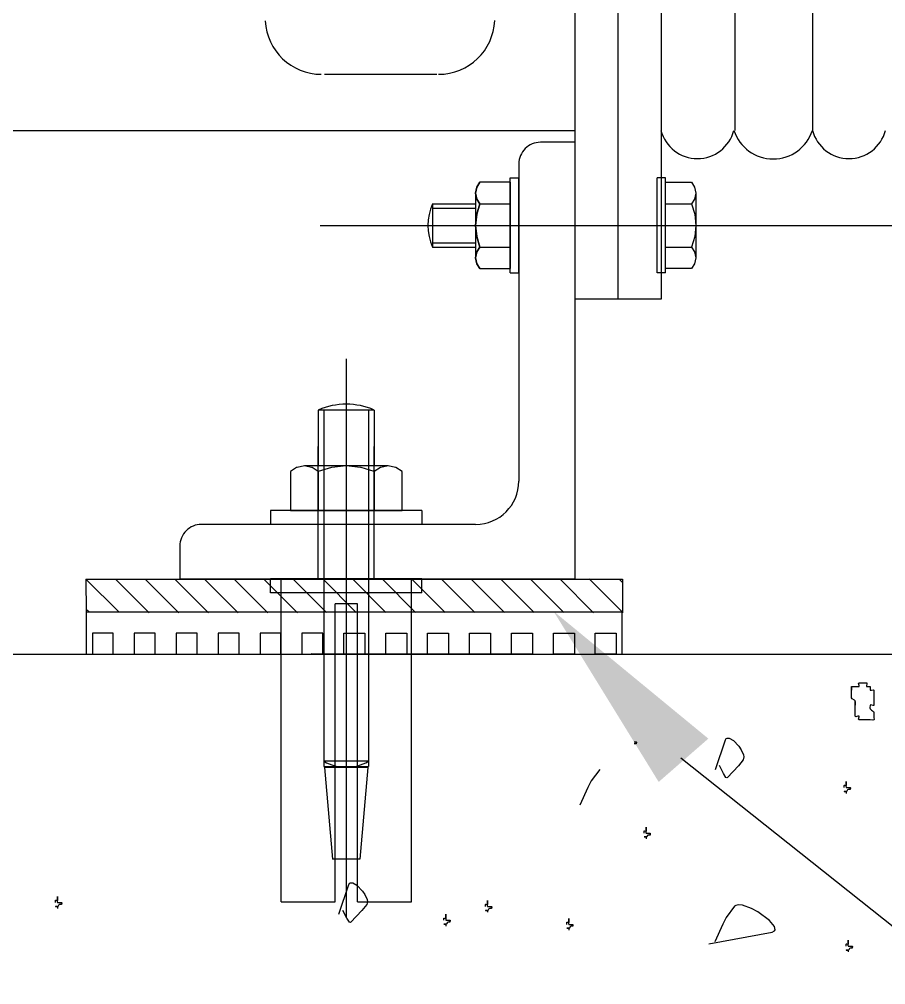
# Model space of a CAD drawing. Extents: x 2246048 to 2442613, y -66234 to 220766.
# Drawn here: x 2373277 to 2374373, y 128623 to 129843 of the extents above; entities that cross this region are included whole.
import ezdxf
from ezdxf.lldxf.tags import DXFTag

# ---------------------------------------------------------------- set-up
doc = ezdxf.new("R2010")
doc.units = 0
doc.header["$LTSCALE"] = 1000
doc.header["$MEASUREMENT"] = 0
doc.linetypes.add('$RECOVER_980714094048-68', pattern=[0])
doc.linetypes.add('$RECOVER_980714094048-71', pattern=[0])
for name, color, linetype in [('$RECOVER_980714094048-101', 7, 'Continuous'), ('$RECOVER_980714094048-89', 7, 'Continuous'), ('$RECOVER_980714094048-99', 7, 'Continuous'), ('AC-TEXT', 2, 'Continuous'), ('BASE', 7, 'Continuous'), ('PUMP', 3, 'Continuous')]:
    doc.layers.add(name, color=color, linetype=linetype)
tags = doc.linetypes.add('USTATION2', pattern=[1, 0.75, -0.25]).pattern_tags.tags
tags[6:7] = [DXFTag(74, 4), DXFTag(75, 0), DXFTag(340, '0'), DXFTag(46, 1.0), DXFTag(50, 0.0), DXFTag(44, 0.0), DXFTag(45, 0.0)]
tags[4:5] = [DXFTag(74, 4), DXFTag(75, 0), DXFTag(340, '0'), DXFTag(46, 1.0), DXFTag(50, 0.0), DXFTag(44, 0.0), DXFTag(45, 0.0)]

msp = doc.modelspace()

# ---------------------------------------------------------------- linework, layer by layer
at = {"layer": '$RECOVER_980714094048-101', "linetype": 'Continuous'}
for p, q in [((2374181.996099292, 132825.7077054747), (2374181.996099292, 129702.5877054718)), ((2374280.276099293, 132825.7077054747), (2374280.276099293, 129702.5877054718)), ((2370992.843291486, 129702.5877054718), (2373979.976099286, 129702.5877054718)), ((2373979.976099286, 129687.627305474), (2373936.296099281, 129687.627305474)), ((2373979.976099286, 129687.627305474), (2373979.976099286, 129135.5121054741)), ((2373908.996099292, 129660.3273054713), (2373908.996099292, 129259.126505475)), ((2373854.396099278, 129204.5265054741), (2373507.740699289, 129204.5265054741)), ((2373480.440699282, 129177.2265054714), (2373480.440699282, 129135.5121054741)), ((2373480.440699282, 129135.5121054741), (2373979.976099286, 129135.5121054741))]:
    msp.add_line(p, q, dxfattribs=at)
for centre, radius, start, end in [((2374134.767099288, 129714.6543054739), 47.68884148333379, 194.6567500027574, 345.3432472275915), ((2374230.590099286, 129718.9131054693), 52.29930474926882, 198.1890443977078, 341.8109527364911), ((2374326.413099283, 129714.6543054739), 47.68884148333379, 194.6567500027574, 345.3432472275915), ((2373936.296099288, 129660.327305478), 27.29999999585561, 90, 180.0000000133402), ((2373854.396099278, 129259.126505475), 54.59999996004626, 270, 0), ((2373507.740699284, 129177.2265054669), 27.29999998456333, 89.99999997331958, 179.9999999866598)]:
    msp.add_arc(centre, radius, start, end, dxfattribs=at)
msp.add_3dface([(2373979.976099286, 129489.6477054732), (2374089.176099278, 129489.6477054732), (2374089.176099278, 133038.6477054732), (2373979.976099286, 133038.6477054732)], dxfattribs=at)
at = {"layer": '$RECOVER_980714094048-89', "color": 3, "linetype": 'Continuous'}
for p, q in [((2373898.076099282, 129522.407705472), (2373898.076099282, 129642.5277054749)), ((2373898.076099282, 129642.5277054749), (2373908.996099292, 129642.5277054749)), ((2373908.996099292, 129522.407705472), (2373908.996099292, 129642.5277054749)), ((2374094.636099284, 129642.5277054749), (2374083.716099292, 129642.5277054749)), ((2374083.716099292, 129522.407705472), (2374083.716099292, 129642.5277054749)), ((2374094.636099284, 129522.407705472), (2374094.636099284, 129642.5277054749)), ((2373854.34149928, 129623.4177054752), (2373854.34149928, 129541.5177054716)), ((2374132.856099283, 129623.4177054752), (2374132.856099283, 129541.5177054716)), ((2373799.741499283, 129609.7677054716), (2373854.34149928, 129609.7677054716)), ((2373799.741499283, 129609.7677054716), (2373799.741499283, 129555.1677054752)), ((2373859.856099283, 129609.7677054716), (2373898.076099282, 129609.7677054716)), ((2374094.636099284, 129609.7677054716), (2374127.34149928, 129609.7677054716)), ((2373799.741499283, 129555.1677054752), (2373854.34149928, 129555.1677054752)), ((2373859.856099283, 129555.1677054752), (2373898.076099282, 129555.1677054752)), ((2374094.636099284, 129555.1677054752), (2374127.34149928, 129555.1677054752)), ((2373898.076099282, 129522.407705472), (2373908.996099292, 129522.407705472)), ((2374094.636099284, 129522.407705472), (2374083.716099292, 129522.407705472)), ((2373786.473699284, 129221.9439054751), (2373595.155299278, 129221.9439054751)), ((2373595.155299278, 129221.9439054751), (2373595.155299278, 129204.5265054741)), ((2373786.473699284, 129221.9439054751), (2373786.473699284, 129204.5265054741)), ((2373786.473699284, 129204.5265054741), (2373595.155299278, 129204.5265054741)), ((2373595.155299278, 129118.1493054712), (2373595.155299278, 129135.5121054741)), ((2373786.473699284, 129135.5121054741), (2373595.155299278, 129135.5121054741)), ((2373786.473699284, 129118.1493054712), (2373786.473699284, 129135.5121054741)), ((2373786.473699284, 129118.1493054712), (2373595.155299278, 129118.1493054712))]:
    msp.add_line(p, q, dxfattribs=at)
at = {"layer": '$RECOVER_980714094048-89', "color": 11, "linetype": 'Continuous'}
for p, q in [((2373799.741499283, 129604.3077054711), (2373854.34149928, 129604.3077054711)), ((2373799.741499283, 129560.6277054712), (2373854.34149928, 129560.6277054712))]:
    msp.add_line(p, q, dxfattribs=at)
at = {"layer": '$RECOVER_980714094048-89', "color": 3, "linetype": 'Continuous'}
msp.add_arc((2373862.333272891, 129582.4719424343), 68.25545995044847, 156.4278277747586, 203.5716527844534, dxfattribs=at)
for points, invisible_edges in [([(2373855.901955553, 129631.0535370014), (2373898.076099282, 129631.0535370014), (2373898.076099282, 129623.4252189891), (2373854.361035405, 129623.4252189891)], 5), ([(2373898.076099282, 129631.0535370195), (2373855.901955571, 129631.0535370059), (2373854.361035405, 129623.4252189937), (2373898.076099282, 129623.4252190073)], 5), ([(2373859.870398381, 129637.0677054743), (2373898.076099282, 129637.0677054743), (2373898.076099282, 129631.0535370014), (2373855.901955553, 129631.0535370014)], 5), ([(2373898.076099282, 129637.0677054743), (2373859.870398381, 129637.0677054607), (2373855.901955571, 129631.0535370059), (2373898.076099282, 129631.0535370195)], 4), ([(2373859.876076388, 129637.0763104653), (2373859.876076388, 129637.0763104653), (2373859.870398381, 129637.0677054743), (2373859.856099283, 129637.0677054743)], 1), ([(2373859.876076388, 129637.0763104653), (2373859.876076388, 129637.0763104653), (2373859.859388384, 129637.0677054607), (2373859.870398381, 129637.0677054607)], 5), ([(2374094.636099284, 129637.0677054743), (2374127.330489282, 129637.0677054743), (2374131.298932092, 129631.0535370195), (2374094.636099284, 129631.0535370195)], 4), ([(2374094.636099284, 129631.0535370195), (2374131.298932092, 129631.0535370195), (2374132.839852259, 129623.4252190073), (2374094.636099284, 129623.4252190073)], 5), ([(2374127.324811275, 129637.076310479), (2374127.324811275, 129637.076310479), (2374127.34149928, 129637.0677054743), (2374127.330489282, 129637.0677054743)], 5), ([(2373854.361035405, 129623.4252189891), (2373898.076099282, 129623.4252189891), (2373898.076099282, 129615.7969012175), (2373855.901956007, 129615.7969012175)], 5), ([(2373898.076099282, 129623.4252190073), (2373854.361035405, 129623.4252189937), (2373855.901955989, 129615.796901213), (2373898.076099282, 129615.7969012266)], 5), ([(2374094.636099284, 129623.4252190073), (2374132.839852259, 129623.4252190073), (2374131.298931675, 129615.7969012266), (2374094.636099284, 129615.7969012266)], 5), ([(2373859.876077169, 129609.7741283574), (2373898.076099282, 129609.7741283574), (2373898.076099282, 129596.5365820328), (2373855.781564042, 129596.5365820328)], 5), ([(2373898.076099282, 129609.7741283574), (2373859.876077169, 129609.7741283438), (2373855.781564024, 129596.5365820192), (2373898.076099282, 129596.5365820328)], 5), ([(2373855.901956007, 129615.7969012175), (2373898.076099282, 129615.7969012175), (2373898.076099282, 129609.7741283574), (2373859.876077169, 129609.7741283574)], 5), ([(2373898.076099282, 129615.7969012266), (2373855.901955989, 129615.796901213), (2373859.876077169, 129609.7741283438), (2373898.076099282, 129609.7741283574)], 5), ([(2374094.636099284, 129615.7969012266), (2374131.298931675, 129615.7969012266), (2374127.324810494, 129609.7741283574), (2374094.636099284, 129609.7741283574)], 5), ([(2374094.636099284, 129609.7741283574), (2374127.324810494, 129609.7741283574), (2374131.419323639, 129596.5365820328), (2374094.636099284, 129596.5365820328)], 5), ([(2373855.781564042, 129596.5365820328), (2373898.076099282, 129596.5365820328), (2373898.076099282, 129582.4719438659), (2373854.36103535, 129582.4719438659)], 5), ([(2373898.076099282, 129596.5365820328), (2373855.781564024, 129596.5365820192), (2373854.361035332, 129582.4719438523), (2373898.076099282, 129582.4719438659)], 5), ([(2374094.636099284, 129596.5365820328), (2374131.419323639, 129596.5365820328), (2374132.839852331, 129582.4719438659), (2374094.636099284, 129582.4719438659)], 5), ([(2373854.36103535, 129582.4719438659), (2373898.076099282, 129582.4719438659), (2373898.076099282, 129568.4073054719), (2373855.781563643, 129568.4073054719)], 5), ([(2373898.076099282, 129582.4719438659), (2373854.361035332, 129582.4719438523), (2373855.781563625, 129568.4073054583), (2373898.076099282, 129568.4073054719)], 5), ([(2374094.636099284, 129582.4719438659), (2374132.839852331, 129582.4719438659), (2374131.419324039, 129568.4073054719), (2374094.636099284, 129568.4073054719)], 5), ([(2373855.781563643, 129568.4073054719), (2373898.076099282, 129568.4073054719), (2373898.076099282, 129555.169758489), (2373859.876076406, 129555.169758489)], 5), ([(2373898.076099282, 129568.4073054719), (2373855.781563625, 129568.4073054583), (2373859.876076406, 129555.1697584754), (2373898.076099282, 129555.169758489)], 5), ([(2374094.636099284, 129568.4073054719), (2374131.419324039, 129568.4073054719), (2374127.324811257, 129555.169758489), (2374094.636099284, 129555.169758489)], 5), ([(2373855.901955517, 129549.1469848934), (2373898.076099282, 129549.1469848934), (2373898.076099282, 129541.5186664498), (2373854.361035187, 129541.5186664498)], 5), ([(2373898.076099282, 129549.1469848934), (2373855.901955517, 129549.1469848797), (2373854.361035169, 129541.5186664362), (2373898.076099282, 129541.5186664498)], 5), ([(2373859.876076406, 129555.169758489), (2373898.076099282, 129555.169758489), (2373898.076099282, 129549.1469848934), (2373855.901955517, 129549.1469848934)], 5), ([(2373898.076099282, 129555.169758489), (2373859.876076406, 129555.1697584754), (2373855.901955517, 129549.1469848797), (2373898.076099282, 129549.1469848934)], 5), ([(2374094.636099284, 129555.169758489), (2374127.324811257, 129555.169758489), (2374131.298932147, 129549.1469848934), (2374094.636099284, 129549.1469848934)], 5), ([(2374094.636099284, 129549.1469848934), (2374131.298932147, 129549.1469848934), (2374132.839852495, 129541.5186664498), (2374094.636099284, 129541.5186664498)], 5), ([(2373854.361035187, 129541.5186664498), (2373898.076099282, 129541.5186664498), (2373898.076099282, 129533.8903480063), (2373855.901955498, 129533.8903480063)], 5), ([(2373898.076099282, 129541.5186664498), (2373854.361035169, 129541.5186664362), (2373855.901955498, 129533.8903479927), (2373898.076099282, 129533.8903480063)], 5), ([(2373855.901955498, 129533.8903480063), (2373898.076099282, 129533.8903480063), (2373898.076099282, 129527.8677054725), (2373859.875989888, 129527.8677054725)], 5), ([(2373898.076099282, 129533.8903480063), (2373855.901955498, 129533.8903479927), (2373859.875989888, 129527.8677054589), (2373898.076099282, 129527.8677054725)], 1), ([(2374094.636099284, 129541.5186664498), (2374132.839852495, 129541.5186664498), (2374131.298932165, 129533.8903480063), (2374094.636099284, 129533.8903480063)], 5), ([(2374094.636099284, 129533.8903480063), (2374131.298932165, 129533.8903480063), (2374127.324897775, 129527.8677054725), (2374094.636099284, 129527.8677054725)], 1), ([(2373859.856099283, 129527.8677054725), (2373859.875989888, 129527.8677054725), (2373859.876076388, 129527.8675744015)], 4), ([(2373859.875989888, 129527.8677054589), (2373859.859388384, 129527.8677054589), (2373859.87607637, 129527.8675743879)], 5), ([(2374127.324897775, 129527.8677054725), (2374127.34149928, 129527.8677054725), (2374127.324811293, 129527.8675744015)], 5)]:
    msp.add_3dface(points, dxfattribs=dict(at, invisible_edges=invisible_edges))
at = {"layer": '$RECOVER_980714094048-99', "color": 5, "linetype": 'Continuous'}
msp.add_line((2374034.576099282, 129489.6477054732), (2374034.576099282, 133038.6477054732), dxfattribs=at)
at = {"layer": '$RECOVER_980714094048-99', "color": 5, "linetype": '$RECOVER_980714094048-71'}
msp.add_line((2373663.296099281, 129773.5677054743), (2373805.256099286, 129773.5677054743), dxfattribs=at)
at = {"layer": '$RECOVER_980714094048-99', "color": 5, "linetype": '$RECOVER_980714094048-68'}
msp.add_line((2373657.836099276, 129582.4677054734), (2374820.106299277, 129582.4677054734), dxfattribs=at)
msp.add_arc((2373659.289768904, 129844.5477054723), 70.97999997332293, 182.8624055178979, 269.9999999466392, dxfattribs=at)
at = {"layer": '$RECOVER_980714094048-99', "color": 5, "linetype": '$RECOVER_980714094048-71'}
msp.add_arc((2373807.606011412, 129844.5477054723), 70.97999997373782, 270, 357.6140555564231, dxfattribs=at)
at = {"layer": 'AC-TEXT', "color": 1}
msp.add_line((2374113.705452498, 128909.4345895834), (2375938.340121723, 127459.2151191161), dxfattribs=at)
msp.add_solid([(2374085.804279473, 128878.90452638), (2374148.61606101, 128933.6687897693), (2373952.917380074, 129094.722002686)], dxfattribs=at)
at = {"layer": 'BASE', "color": 9, "linetype": 'USTATION2'}
for p, q in [((2373655.488792733, 129135.1679742162), (2373655.488792733, 129302.9280246345)), ((2373726.140205829, 129135.1679742162), (2373726.140205829, 129302.9280246345))]:
    msp.add_line(p, q, dxfattribs=at)
at = {"layer": 'BASE'}
msp.add_line((2369767.717821993, 129040.3994068787), (2375404.631955018, 129040.3994068787), dxfattribs=at)
at = {"layer": 'BASE', "color": 9, "linetype": 'Continuous'}
for p, q in [((2374329.412823639, 128998.9175733167), (2374329.728063694, 128999.4494068788)), ((2374329.55435999, 128996.2069377429), (2374329.412823639, 128998.9175733167)), ((2374329.728063694, 128994.7594068787), (2374329.55435999, 128996.2069377429)), ((2374329.728063694, 128999.4494068788), (2374334.418063694, 128999.4494068788)), ((2374329.728063694, 128999.4494068788), (2374329.728063694, 128994.7594068787)), ((2374329.728063694, 128994.7594068787), (2374329.728063694, 128999.4494068788)), ((2374329.728063694, 128990.0644068788), (2374329.728063694, 128994.7594068787)), ((2374334.418063694, 128999.4494068788), (2374339.103063694, 128999.4494068788)), ((2374338.652720758, 129003.547527592), (2374339.103063694, 129004.1394068787)), ((2374339.450471101, 129000.6653328047), (2374338.652720758, 129003.547527592)), ((2374339.103063694, 129004.1394068787), (2374343.793063694, 129004.1394068787)), ((2374339.103063694, 128999.4494068788), (2374339.463338042, 128999.6102436414)), ((2374339.463338042, 128999.6102436414), (2374339.450471101, 129000.6653328047)), ((2374343.793063694, 129004.1394068787), (2374348.483063694, 129004.1394068787)), ((2374349.004174805, 129003.0971846565), (2374348.347960813, 129000.3565262203)), ((2374348.347960813, 129000.3565262203), (2374348.483063694, 128999.4494068788)), ((2374348.483063694, 129004.1394068787), (2374348.869071924, 129004.0043039981)), ((2374348.483063694, 128999.4494068788), (2374353.173063694, 128999.4494068788)), ((2374348.869071924, 129004.0043039981), (2374349.004174805, 129003.0971846565)), ((2374353.173063694, 128999.4494068788), (2374353.173063694, 128994.7594068787)), ((2374353.173063694, 128994.7594068787), (2374354.736397027, 128994.7594068787)), ((2374354.736397027, 128994.7594068787), (2374357.361252994, 128995.2998184013)), ((2374357.361252994, 128995.2998184013), (2374357.863063694, 128994.7594068787)), ((2374357.863063694, 128994.7594068787), (2374357.863063694, 128990.0644068788)), ((2374329.728063694, 128985.3744068787), (2374329.728063694, 128990.0644068788)), ((2374330.319942981, 128984.1456465048), (2374329.728063694, 128985.3744068787)), ((2374333.202137768, 128982.3916410719), (2374330.319942981, 128984.1456465048)), ((2374357.863063694, 128990.0644068788), (2374357.863063694, 128985.3744068787)), ((2374357.863063694, 128985.3744068787), (2374357.863063694, 128980.6844068787)), ((2374334.257226931, 128981.3547485111), (2374333.202137768, 128982.3916410719)), ((2374334.418063694, 128980.6844068787), (2374334.257226931, 128981.3547485111)), ((2374334.418063694, 128975.9944068787), (2374334.418063694, 128980.6844068787)), ((2374334.418063694, 128980.6844068787), (2374334.418063694, 128975.9944068787)), ((2374334.418063694, 128975.9944068787), (2374334.418063694, 128980.6844068787)), ((2374334.418063694, 128971.3044068788), (2374334.418063694, 128980.6844068787)), ((2374334.418063694, 128971.3044068788), (2374334.418063694, 128975.9944068787)), ((2374334.418063694, 128966.6144068787), (2374334.418063694, 128971.3044068788)), ((2374353.173063694, 128975.9944068787), (2374352.741361114, 128972.7890382184)), ((2374352.741361114, 128972.7890382184), (2374353.173063694, 128971.3044068788)), ((2374354.026096392, 128976.3019202703), (2374353.173063694, 128975.9944068787)), ((2374353.173063694, 128971.3044068788), (2374354.796002715, 128969.819775539)), ((2374356.791038628, 128975.5682974778), (2374354.026096392, 128976.3019202703)), ((2374357.723545577, 128975.6224729756), (2374356.791038628, 128975.5682974778)), ((2374357.863063694, 128975.9944068787), (2374357.723545577, 128975.6224729756)), ((2374357.863063694, 128980.6844068787), (2374357.863063694, 128975.9944068787)), ((2374334.418063694, 128961.9194068788), (2374334.418063694, 128966.6144068787)), ((2374334.919339414, 128961.3795714878), (2374334.418063694, 128961.9194068788)), ((2374337.541397027, 128961.9194068788), (2374334.919339414, 128961.3795714878)), ((2374339.103063694, 128961.9194068788), (2374337.541397027, 128961.9194068788)), ((2374338.581952583, 128958.2716291009), (2374339.238166574, 128961.0122875371)), ((2374338.717055463, 128957.3645097594), (2374338.581952583, 128958.2716291009)), ((2374339.238166574, 128961.0122875371), (2374339.103063694, 128961.9194068788)), ((2374354.796002715, 128969.819775539), (2374357.37670632, 128967.9008791035)), ((2374357.37670632, 128967.9008791035), (2374357.863063694, 128966.6144068787)), ((2374357.863063694, 128966.6144068787), (2374357.863063694, 128961.9194068788)), ((2374357.863063694, 128961.9194068788), (2374358.036767398, 128960.1823698417)), ((2374358.036767398, 128960.1823698417), (2374358.178303748, 128957.956389046)), ((2374339.103063694, 128957.2294068787), (2374338.717055463, 128957.3645097594)), ((2374343.793063694, 128957.2294068787), (2374339.103063694, 128957.2294068787)), ((2374348.483063694, 128957.2294068787), (2374343.793063694, 128957.2294068787)), ((2374353.173063694, 128957.2294068787), (2374348.483063694, 128957.2294068787)), ((2374356.647137768, 128956.8819994713), (2374353.173063694, 128957.2294068787)), ((2374357.863063694, 128957.2294068787), (2374356.647137768, 128956.8819994713)), ((2374358.178303748, 128957.956389046), (2374357.863063694, 128957.2294068787)), ((2374170.153063694, 128932.1144068787), (2374171.271874446, 128933.8810731977)), ((2374171.271874446, 128933.8810731977), (2374172.344443974, 128934.4323827436)), ((2374172.344443974, 128934.4323827436), (2374175.104705299, 128934.2167073837)), ((2374175.104705299, 128934.2167073837), (2374180.219744978, 128931.214887378)), ((2374054.903063694, 128929.6094068787), (2374057.408063693, 128929.6094068787)), ((2374057.408063693, 128927.1044068787), (2374054.903063694, 128927.1044068787)), ((2374057.408063693, 128929.6094068787), (2374057.408063693, 128927.1044068787)), ((2374057.408063693, 128927.1044068787), (2374057.408063693, 128929.6094068787)), ((2374057.408063693, 128929.6094068787), (2374057.518022541, 128929.5326647663)), ((2374057.593619249, 128929.0218142861), (2374057.408063693, 128927.1044068787)), ((2374057.518022541, 128929.5326647663), (2374057.593619249, 128929.0218142861)), ((2374157.623063694, 128894.5194068787), (2374170.153063694, 128932.1144068787)), ((2374180.219744978, 128931.214887378), (2374187.282297891, 128923.9417560219)), ((2374187.282297891, 128923.9417560219), (2374190.241713344, 128919.6443747609)), ((2374190.241713344, 128919.6443747609), (2374193.121273295, 128913.2984271346)), ((2374193.584710303, 128910.4715059574), (2374192.703063694, 128907.0544068788)), ((2374193.121273295, 128913.2984271346), (2374193.584710303, 128910.4715059574)), ((2374167.648063694, 128889.5044068787), (2374162.638063693, 128899.5344068788)), ((2374186.747920565, 128899.4719397868), (2374172.658063693, 128884.4944068787)), ((2374192.703063694, 128907.0544068788), (2374186.747920565, 128899.4719397868)), ((2374011.250651555, 128894.5194068787), (2374000.588949076, 128880.3041435975)), ((2374170.858831128, 128884.5725103855), (2374167.648063694, 128889.5044068787)), ((2374000.588949076, 128880.3041435975), (2373996.215651555, 128871.9594068787)), ((2374172.085520144, 128884.1514630418), (2374170.858831128, 128884.5725103855)), ((2374172.658063693, 128884.4944068787), (2374172.085520144, 128884.1514630418)), ((2374320.478063694, 128874.4644068787), (2374320.564140511, 128874.6572189501)), ((2374320.478063694, 128871.9594068787), (2374320.478063694, 128874.4644068787)), ((2374320.564140511, 128874.6572189501), (2374321.128804435, 128874.6503328047)), ((2374321.128804435, 128874.6503328047), (2374322.671301005, 128874.2233917896)), ((2374322.802322953, 128875.4265673725), (2374322.619894461, 128873.3692360037)), ((2374322.619894461, 128873.3692360037), (2374322.650978646, 128872.5280945788)), ((2374322.671301005, 128874.2233917896), (2374322.948787161, 128874.3177574859)), ((2374322.988063694, 128876.9744068787), (2374322.802322953, 128875.4265673725)), ((2374322.948787161, 128874.3177574859), (2374322.988063694, 128874.4644068787)), ((2374322.988063694, 128879.4794068787), (2374322.988063694, 128876.9744068787)), ((2374322.988063694, 128876.9744068787), (2374322.988063694, 128879.4794068787)), ((2374322.988063694, 128874.4644068787), (2374322.988063694, 128876.9744068787)), ((2374322.988063694, 128876.9744068787), (2374322.988063694, 128874.4644068787)), ((2374322.988063694, 128874.4644068787), (2374322.988063694, 128876.9744068787)), ((2373996.215651555, 128871.9594068787), (2373986.195651555, 128849.3994068787)), ((2374320.478063694, 128866.9444068787), (2374321.252755051, 128867.0373698417)), ((2374322.988063694, 128866.9444068787), (2374320.478063694, 128866.9444068787)), ((2374320.478063694, 128866.9444068787), (2374322.988063694, 128866.9444068787)), ((2374322.988063694, 128866.9444068787), (2374320.478063694, 128866.9444068787)), ((2374320.478063694, 128866.9444068787), (2374322.988063694, 128866.9444068787)), ((2374322.988063694, 128866.9444068787), (2374320.478063694, 128866.9444068787)), ((2374321.252755051, 128867.0373698417), (2374322.70343635, 128867.1131174412)), ((2374322.650978646, 128872.5280945788), (2374322.828820946, 128872.0293887581)), ((2374322.70343635, 128867.1131174412), (2374322.988063694, 128866.9444068787)), ((2374322.828820946, 128872.0293887581), (2374322.988063694, 128871.9594068787)), ((2374322.988063694, 128871.9594068787), (2374325.493063694, 128871.9594068787)), ((2374323.557527624, 128867.2611695674), (2374322.988063694, 128866.9444068787)), ((2374322.988063694, 128866.9444068787), (2374322.988063694, 128864.4394068788)), ((2374324.648191519, 128868.803666138), (2374323.557527624, 128867.2611695674)), ((2374325.204492549, 128869.3683300612), (2374324.648191519, 128868.803666138)), ((2374325.493063694, 128869.4544068787), (2374325.204492549, 128869.3683300612)), ((2374325.493063694, 128871.9594068787), (2374327.998063694, 128871.9594068787)), ((2374327.998063694, 128869.4544068787), (2374325.493063694, 128869.4544068787)), ((2374327.998063694, 128871.9594068787), (2374327.998063694, 128869.4544068787)), ((2374327.998063694, 128869.4544068787), (2374327.998063694, 128871.9594068787)), ((2374327.998063694, 128871.9594068787), (2374328.108022541, 128871.8826647663)), ((2374328.183619249, 128871.3718142861), (2374327.998063694, 128869.4544068787)), ((2374328.108022541, 128871.8826647663), (2374328.183619249, 128871.3718142861)), ((2374067.423063694, 128816.8144068788), (2374067.509140511, 128817.0072189501)), ((2374067.423063694, 128814.3094068787), (2374067.423063694, 128816.8144068788)), ((2374067.509140511, 128817.0072189501), (2374068.073804434, 128817.0003328046)), ((2374068.073804434, 128817.0003328046), (2374069.616301005, 128816.5733917896)), ((2374069.747322953, 128817.7765673725), (2374069.564894462, 128815.7192360037)), ((2374069.564894462, 128815.7192360037), (2374069.595978646, 128814.8780945787)), ((2374069.595978646, 128814.8780945787), (2374069.773820946, 128814.3793887582)), ((2374069.616301005, 128816.5733917896), (2374069.893787161, 128816.6677574859)), ((2374069.933063694, 128819.3244068788), (2374069.747322953, 128817.7765673725)), ((2374069.773820946, 128814.3793887582), (2374069.933063694, 128814.3094068787)), ((2374069.893787161, 128816.6677574859), (2374069.933063694, 128816.8144068788)), ((2374069.933063694, 128821.8294068787), (2374069.933063694, 128819.3244068788)), ((2374069.933063694, 128819.3244068788), (2374069.933063694, 128821.8294068787)), ((2374069.933063694, 128816.8144068788), (2374069.933063694, 128819.3244068788)), ((2374069.933063694, 128819.3244068788), (2374069.933063694, 128816.8144068788)), ((2374069.933063694, 128816.8144068788), (2374069.933063694, 128819.3244068788)), ((2374069.933063694, 128814.3094068787), (2374072.438063694, 128814.3094068787)), ((2374072.14949255, 128811.7183300612), (2374071.593191519, 128811.153666138)), ((2374072.438063694, 128811.8044068788), (2374072.14949255, 128811.7183300612)), ((2374072.438063694, 128814.3094068787), (2374074.943063694, 128814.3094068787)), ((2374074.943063694, 128811.8044068788), (2374072.438063694, 128811.8044068788)), ((2374074.943063694, 128814.3094068787), (2374074.943063694, 128811.8044068788)), ((2374074.943063694, 128811.8044068788), (2374074.943063694, 128814.3094068787)), ((2374074.943063694, 128814.3094068787), (2374075.053022542, 128814.2326647663)), ((2374075.128619249, 128813.7218142862), (2374074.943063694, 128811.8044068788)), ((2374075.053022542, 128814.2326647663), (2374075.128619249, 128813.7218142862)), ((2374067.423063694, 128809.2944068788), (2374068.197755052, 128809.3873698417)), ((2374069.933063694, 128809.2944068788), (2374067.423063694, 128809.2944068788)), ((2374067.423063694, 128809.2944068788), (2374069.933063694, 128809.2944068788)), ((2374069.933063694, 128809.2944068788), (2374067.423063694, 128809.2944068788)), ((2374067.423063694, 128809.2944068788), (2374069.933063694, 128809.2944068788)), ((2374069.933063694, 128809.2944068788), (2374067.423063694, 128809.2944068788)), ((2374068.197755052, 128809.3873698417), (2374069.64843635, 128809.4631174412)), ((2374069.64843635, 128809.4631174412), (2374069.933063694, 128809.2944068788)), ((2374070.502527623, 128809.6111695673), (2374069.933063694, 128809.2944068788)), ((2374069.933063694, 128809.2944068788), (2374069.933063694, 128806.7894068788)), ((2374071.593191519, 128811.153666138), (2374070.502527623, 128809.6111695673)), ((2373694.113063694, 128749.1444068787), (2373695.231874446, 128750.9110731976)), ((2373695.231874446, 128750.9110731976), (2373696.304443974, 128751.4623827435)), ((2373696.304443974, 128751.4623827435), (2373699.064705299, 128751.2467073838)), ((2373699.064705299, 128751.2467073838), (2373704.179744978, 128748.2448873781)), ((2373681.583063694, 128711.5494068788), (2373694.113063694, 128749.1444068787)), ((2373704.179744978, 128748.2448873781), (2373711.242297891, 128740.9717560218)), ((2373711.242297891, 128740.9717560218), (2373714.201713344, 128736.6743747609)), ((2373323.303063693, 128729.0894068787), (2373323.389140511, 128729.2822189501)), ((2373323.303063693, 128726.5844068787), (2373323.303063693, 128729.0894068787)), ((2373323.389140511, 128729.2822189501), (2373323.953804434, 128729.2753328047)), ((2373323.953804434, 128729.2753328047), (2373325.496301005, 128728.8483917896)), ((2373325.627322953, 128730.0515673725), (2373325.444894461, 128727.9942360037)), ((2373325.444894461, 128727.9942360037), (2373325.475978645, 128727.1530945788)), ((2373325.475978645, 128727.1530945788), (2373325.653820946, 128726.6543887581)), ((2373325.496301005, 128728.8483917896), (2373325.77378716, 128728.9427574859)), ((2373325.813063694, 128731.5994068787), (2373325.627322953, 128730.0515673725)), ((2373325.653820946, 128726.6543887581), (2373325.813063694, 128726.5844068787)), ((2373325.77378716, 128728.9427574859), (2373325.813063694, 128729.0894068787)), ((2373325.813063694, 128734.1044068787), (2373325.813063694, 128731.5994068787)), ((2373325.813063694, 128731.5994068787), (2373325.813063694, 128734.1044068787)), ((2373325.813063694, 128729.0894068787), (2373325.813063694, 128731.5994068787)), ((2373325.813063694, 128731.5994068787), (2373325.813063694, 128729.0894068787)), ((2373325.813063694, 128729.0894068787), (2373325.813063694, 128731.5994068787)), ((2373325.813063694, 128726.5844068787), (2373328.318063694, 128726.5844068787)), ((2373328.318063694, 128726.5844068787), (2373330.823063693, 128726.5844068787)), ((2373330.823063693, 128726.5844068787), (2373330.933022541, 128726.5076647663)), ((2373330.823063693, 128726.5844068787), (2373330.823063693, 128724.0794068787)), ((2373330.823063693, 128724.0794068787), (2373330.823063693, 128726.5844068787)), ((2373330.933022541, 128726.5076647663), (2373331.008619249, 128725.9968142861)), ((2373714.201713344, 128736.6743747609), (2373717.081273295, 128730.3284271345)), ((2373717.544710303, 128727.5015059575), (2373716.663063694, 128724.0844068787)), ((2373717.081273295, 128730.3284271345), (2373717.544710303, 128727.5015059575)), ((2373869.498063694, 128726.5894068787), (2373869.312322953, 128725.0415673725)), ((2373869.498063694, 128729.0944068787), (2373869.498063694, 128726.5894068787)), ((2373869.498063694, 128726.5894068787), (2373869.498063694, 128729.0944068787)), ((2373869.498063694, 128724.0794068787), (2373869.498063694, 128726.5894068787)), ((2373869.498063694, 128726.5894068787), (2373869.498063694, 128724.0794068787)), ((2373869.498063694, 128724.0794068787), (2373869.498063694, 128726.5894068787)), ((2373323.303063693, 128721.5694068787), (2373324.077755052, 128721.6623698417)), ((2373325.813063694, 128721.5694068787), (2373323.303063693, 128721.5694068787)), ((2373323.303063693, 128721.5694068787), (2373325.813063694, 128721.5694068787)), ((2373325.813063694, 128721.5694068787), (2373323.303063693, 128721.5694068787)), ((2373323.303063693, 128721.5694068787), (2373325.813063694, 128721.5694068787)), ((2373325.813063694, 128721.5694068787), (2373323.303063693, 128721.5694068787)), ((2373324.077755052, 128721.6623698417), (2373325.52843635, 128721.7381174412)), ((2373325.52843635, 128721.7381174412), (2373325.813063694, 128721.5694068787)), ((2373326.382527624, 128721.8861695674), (2373325.813063694, 128721.5694068787)), ((2373325.813063694, 128721.5694068787), (2373325.813063694, 128719.0644068788)), ((2373327.473191519, 128723.428666138), (2373326.382527624, 128721.8861695674)), ((2373328.02949255, 128723.9933300612), (2373327.473191519, 128723.428666138)), ((2373328.318063694, 128724.0794068787), (2373328.02949255, 128723.9933300612)), ((2373330.823063693, 128724.0794068787), (2373328.318063694, 128724.0794068787)), ((2373331.008619249, 128725.9968142861), (2373330.823063693, 128724.0794068787)), ((2373691.608063694, 128706.5344068788), (2373686.598063694, 128716.5644068788)), ((2373710.707920565, 128716.5019397868), (2373696.618063694, 128701.5244068787)), ((2373716.663063694, 128724.0844068787), (2373710.707920565, 128716.5019397868)), ((2373866.988063694, 128724.0794068787), (2373867.074140511, 128724.2722189501)), ((2373866.988063694, 128721.5744068788), (2373866.988063694, 128724.0794068787)), ((2373866.988063694, 128716.5594068787), (2373867.762755052, 128716.6523698417)), ((2373869.498063694, 128716.5594068787), (2373866.988063694, 128716.5594068787)), ((2373866.988063694, 128716.5594068787), (2373869.498063694, 128716.5594068787)), ((2373869.498063694, 128716.5594068787), (2373866.988063694, 128716.5594068787)), ((2373866.988063694, 128716.5594068787), (2373869.498063694, 128716.5594068787)), ((2373869.498063694, 128716.5594068787), (2373866.988063694, 128716.5594068787)), ((2373867.074140511, 128724.2722189501), (2373867.638804434, 128724.2653328046)), ((2373867.638804434, 128724.2653328046), (2373869.181301005, 128723.8383917896)), ((2373867.762755052, 128716.6523698417), (2373869.21343635, 128716.7281174412)), ((2373869.312322953, 128725.0415673725), (2373869.129894461, 128722.9842360037)), ((2373869.129894461, 128722.9842360037), (2373869.160978646, 128722.1430945788)), ((2373869.160978646, 128722.1430945788), (2373869.338820946, 128721.6443887581)), ((2373869.181301005, 128723.8383917896), (2373869.45878716, 128723.9327574859)), ((2373869.21343635, 128716.7281174412), (2373869.498063694, 128716.5594068787)), ((2373869.338820946, 128721.6443887581), (2373869.498063694, 128721.5744068788)), ((2373869.45878716, 128723.9327574859), (2373869.498063694, 128724.0794068787)), ((2373869.498063694, 128721.5744068788), (2373872.003063694, 128721.5744068788)), ((2373870.067527624, 128716.8761695673), (2373869.498063694, 128716.5594068787)), ((2373869.498063694, 128716.5594068787), (2373869.498063694, 128714.0544068788)), ((2373871.158191519, 128718.418666138), (2373870.067527624, 128716.8761695673)), ((2373871.71449255, 128718.9833300612), (2373871.158191519, 128718.418666138)), ((2373872.003063694, 128719.0694068787), (2373871.71449255, 128718.9833300612)), ((2373872.003063694, 128721.5744068788), (2373874.508063694, 128721.5744068788)), ((2373874.508063694, 128719.0694068787), (2373872.003063694, 128719.0694068787)), ((2373874.508063694, 128721.5744068788), (2373874.508063694, 128719.0694068787)), ((2373874.508063694, 128719.0694068787), (2373874.508063694, 128721.5744068788)), ((2373874.508063694, 128721.5744068788), (2373874.618022542, 128721.4976647663)), ((2373874.693619249, 128720.9868142861), (2373874.508063694, 128719.0694068787)), ((2373874.618022542, 128721.4976647663), (2373874.693619249, 128720.9868142861)), ((2374181.748063694, 128721.6794068788), (2374171.086361215, 128707.4641435975)), ((2374183.153424706, 128722.7216596253), (2374181.748063694, 128721.6794068788)), ((2374186.915217457, 128723.6412844502), (2374183.153424706, 128722.7216596253)), ((2374191.703841397, 128723.1871396423), (2374186.915217457, 128723.6412844502)), ((2374203.203519915, 128719.0186831687), (2374191.703841397, 128723.1871396423)), ((2374211.364685196, 128714.5158136819), (2374203.203519915, 128719.0186831687)), ((2374225.786158987, 128703.6690970722), (2374211.364685196, 128714.5158136819)), ((2373694.818831129, 128701.6025103856), (2373691.608063694, 128706.5344068788)), ((2373814.373063694, 128706.5294068787), (2373814.459140511, 128706.72221895)), ((2373814.373063694, 128704.0244068787), (2373814.373063694, 128706.5294068787)), ((2373814.459140511, 128706.72221895), (2373815.023804435, 128706.7153328047)), ((2373815.023804435, 128706.7153328047), (2373816.566301005, 128706.2883917895)), ((2373816.697322953, 128707.4915673726), (2373816.514894461, 128705.4342360037)), ((2373816.514894461, 128705.4342360037), (2373816.545978646, 128704.5930945787)), ((2373816.545978646, 128704.5930945787), (2373816.723820946, 128704.0943887582)), ((2373816.566301005, 128706.2883917895), (2373816.843787161, 128706.3827574858)), ((2373816.883063694, 128709.0394068788), (2373816.697322953, 128707.4915673726)), ((2373816.723820946, 128704.0943887582), (2373816.883063694, 128704.0244068787)), ((2373816.843787161, 128706.3827574858), (2373816.883063694, 128706.5294068787)), ((2373816.883063694, 128711.5444068788), (2373816.883063694, 128709.0394068788)), ((2373816.883063694, 128709.0394068788), (2373816.883063694, 128711.5444068788)), ((2373816.883063694, 128706.5294068787), (2373816.883063694, 128709.0394068788)), ((2373816.883063694, 128709.0394068788), (2373816.883063694, 128706.5294068787)), ((2373816.883063694, 128706.5294068787), (2373816.883063694, 128709.0394068788)), ((2373816.883063694, 128704.0244068787), (2373819.388063693, 128704.0244068787)), ((2373819.388063693, 128704.0244068787), (2373821.893063694, 128704.0244068787)), ((2373821.893063694, 128704.0244068787), (2373821.893063694, 128701.5194068787)), ((2373821.893063694, 128701.5194068787), (2373821.893063694, 128704.0244068787)), ((2373821.893063694, 128704.0244068787), (2373822.003022541, 128703.9476647662)), ((2373822.078619249, 128703.4368142862), (2373821.893063694, 128701.5194068787)), ((2373822.003022541, 128703.9476647662), (2373822.078619249, 128703.4368142862)), ((2373972.037322953, 128702.3409191448), (2373971.854894461, 128700.2835877759)), ((2373972.223063694, 128703.888758651), (2373972.037322953, 128702.3409191448)), ((2373972.223063694, 128706.393758651), (2373972.223063694, 128703.888758651)), ((2373972.223063694, 128703.888758651), (2373972.223063694, 128706.393758651)), ((2373972.223063694, 128701.378758651), (2373972.223063694, 128703.888758651)), ((2373972.223063694, 128703.888758651), (2373972.223063694, 128701.378758651)), ((2373972.223063694, 128701.378758651), (2373972.223063694, 128703.888758651)), ((2374171.086361215, 128707.4641435975), (2374166.713063694, 128699.1194068787)), ((2374232.236867817, 128695.9325356107), (2374225.786158987, 128703.6690970722)), ((2373696.045520144, 128701.1814630417), (2373694.818831129, 128701.6025103856)), ((2373696.618063694, 128701.5244068787), (2373696.045520144, 128701.1814630417)), ((2373814.373063694, 128699.0094068787), (2373815.147755051, 128699.1023698417)), ((2373816.883063694, 128699.0094068787), (2373814.373063694, 128699.0094068787)), ((2373814.373063694, 128699.0094068787), (2373816.883063694, 128699.0094068787)), ((2373816.883063694, 128699.0094068787), (2373814.373063694, 128699.0094068787)), ((2373814.373063694, 128699.0094068787), (2373816.883063694, 128699.0094068787)), ((2373816.883063694, 128699.0094068787), (2373814.373063694, 128699.0094068787)), ((2373815.147755051, 128699.1023698417), (2373816.59843635, 128699.1781174411)), ((2373816.59843635, 128699.1781174411), (2373816.883063694, 128699.0094068787)), ((2373817.452527624, 128699.3261695673), (2373816.883063694, 128699.0094068787)), ((2373816.883063694, 128699.0094068787), (2373816.883063694, 128696.5044068787)), ((2373818.543191519, 128700.868666138), (2373817.452527624, 128699.3261695673)), ((2373819.099492549, 128701.4333300611), (2373818.543191519, 128700.868666138)), ((2373819.388063693, 128701.5194068787), (2373819.099492549, 128701.4333300611)), ((2373821.893063694, 128701.5194068787), (2373819.388063693, 128701.5194068787)), ((2373969.713063694, 128701.378758651), (2373969.799140511, 128701.5715707223)), ((2373969.713063694, 128698.873758651), (2373969.713063694, 128701.378758651)), ((2373969.713063694, 128693.858758651), (2373970.487755052, 128693.951721614)), ((2373972.223063694, 128693.858758651), (2373969.713063694, 128693.858758651)), ((2373969.713063694, 128693.858758651), (2373972.223063694, 128693.858758651)), ((2373972.223063694, 128693.858758651), (2373969.713063694, 128693.858758651)), ((2373969.713063694, 128693.858758651), (2373972.223063694, 128693.858758651)), ((2373972.223063694, 128693.858758651), (2373969.713063694, 128693.858758651)), ((2373969.799140511, 128701.5715707223), (2373970.363804434, 128701.5646845769)), ((2373970.363804434, 128701.5646845769), (2373971.906301005, 128701.1377435618)), ((2373970.487755052, 128693.951721614), (2373971.93843635, 128694.0274692134)), ((2373971.854894461, 128700.2835877759), (2373971.885978646, 128699.4424463511)), ((2373971.885978646, 128699.4424463511), (2373972.063820946, 128698.9437405304)), ((2373971.906301005, 128701.1377435618), (2373972.183787161, 128701.2321092581)), ((2373971.93843635, 128694.0274692134), (2373972.223063694, 128693.858758651)), ((2373972.063820946, 128698.9437405304), (2373972.223063694, 128698.873758651)), ((2373972.183787161, 128701.2321092581), (2373972.223063694, 128701.378758651)), ((2373972.223063694, 128698.873758651), (2373974.728063694, 128698.873758651)), ((2373972.792527623, 128694.1755213396), (2373972.223063694, 128693.858758651)), ((2373972.223063694, 128693.858758651), (2373972.223063694, 128691.3537586509)), ((2373973.883191519, 128695.7180179103), (2373972.792527623, 128694.1755213396)), ((2373974.43949255, 128696.2826818335), (2373973.883191519, 128695.7180179103)), ((2373974.728063694, 128696.368758651), (2373974.43949255, 128696.2826818335)), ((2373974.728063694, 128698.873758651), (2373977.233063694, 128698.873758651)), ((2373977.233063694, 128696.368758651), (2373974.728063694, 128696.368758651)), ((2373977.233063694, 128698.873758651), (2373977.233063694, 128696.368758651)), ((2373977.233063694, 128696.368758651), (2373977.233063694, 128698.873758651)), ((2373977.233063694, 128698.873758651), (2373977.343022542, 128698.7970165384)), ((2373977.418619249, 128698.2861660584), (2373977.233063694, 128696.368758651)), ((2373977.343022542, 128698.7970165384), (2373977.418619249, 128698.2861660584)), ((2374166.713063694, 128699.1194068787), (2374156.693063694, 128676.5594068787)), ((2374229.348063694, 128689.0944068787), (2374232.372335027, 128690.4511739813)), ((2374233.171843536, 128691.9214029332), (2374232.236867817, 128695.9325356107)), ((2374232.372335027, 128690.4511739813), (2374233.171843536, 128691.9214029332)), ((2374149.173063694, 128674.0544068788), (2374229.348063694, 128689.0944068787)), ((2374325.493063694, 128678.9644068787), (2374325.493063694, 128676.4594068787)), ((2374325.493063694, 128676.4594068787), (2374325.493063694, 128678.9644068787)), ((2374322.983063694, 128673.9494068788), (2374323.069140511, 128674.1422189501)), ((2374322.983063694, 128671.4444068787), (2374322.983063694, 128673.9494068788)), ((2374322.983063694, 128666.4294068788), (2374323.757755052, 128666.5223698417)), ((2374325.493063694, 128666.4294068788), (2374322.983063694, 128666.4294068788)), ((2374322.983063694, 128666.4294068788), (2374325.493063694, 128666.4294068788)), ((2374325.493063694, 128666.4294068788), (2374322.983063694, 128666.4294068788)), ((2374322.983063694, 128666.4294068788), (2374325.493063694, 128666.4294068788)), ((2374325.493063694, 128666.4294068788), (2374322.983063694, 128666.4294068788)), ((2374323.069140511, 128674.1422189501), (2374323.633804434, 128674.1353328046)), ((2374323.633804434, 128674.1353328046), (2374325.176301005, 128673.7083917896)), ((2374323.757755052, 128666.5223698417), (2374325.20843635, 128666.5981174412)), ((2374325.307322953, 128674.9115673725), (2374325.124894461, 128672.8542360037)), ((2374325.124894461, 128672.8542360037), (2374325.155978646, 128672.0130945788)), ((2374325.155978646, 128672.0130945788), (2374325.333820946, 128671.5143887582)), ((2374325.176301005, 128673.7083917896), (2374325.453787161, 128673.8027574859)), ((2374325.20843635, 128666.5981174412), (2374325.493063694, 128666.4294068788)), ((2374325.493063694, 128676.4594068787), (2374325.307322953, 128674.9115673725)), ((2374325.333820946, 128671.5143887582), (2374325.493063694, 128671.4444068787)), ((2374325.453787161, 128673.8027574859), (2374325.493063694, 128673.9494068788)), ((2374325.493063694, 128673.9494068788), (2374325.493063694, 128676.4594068787)), ((2374325.493063694, 128676.4594068787), (2374325.493063694, 128673.9494068788)), ((2374325.493063694, 128673.9494068788), (2374325.493063694, 128676.4594068787)), ((2374325.493063694, 128671.4444068787), (2374327.998063694, 128671.4444068787)), ((2374326.062527623, 128666.7461695673), (2374325.493063694, 128666.4294068788)), ((2374325.493063694, 128666.4294068788), (2374325.493063694, 128663.9244068788)), ((2374327.153191519, 128668.288666138), (2374326.062527623, 128666.7461695673)), ((2374327.70949255, 128668.8533300612), (2374327.153191519, 128668.288666138)), ((2374327.998063694, 128668.9394068788), (2374327.70949255, 128668.8533300612)), ((2374327.998063694, 128671.4444068787), (2374330.503063694, 128671.4444068787)), ((2374330.503063694, 128668.9394068788), (2374327.998063694, 128668.9394068788)), ((2374330.503063694, 128671.4444068787), (2374330.503063694, 128668.9394068788)), ((2374330.503063694, 128668.9394068788), (2374330.503063694, 128671.4444068787)), ((2374330.503063694, 128671.4444068787), (2374330.613022541, 128671.3676647663)), ((2374330.688619249, 128670.8568142861), (2374330.503063694, 128668.9394068788)), ((2374330.613022541, 128671.3676647663), (2374330.688619249, 128670.8568142861))]:
    msp.add_line(p, q, dxfattribs=at)
at = {"layer": 'PUMP'}
for p, q in [((2373690.814499281, 129414.0183831078), (2373690.814499281, 128707.797529805)), ((2373726.140205829, 129349.1164490482), (2373655.488792733, 129349.1164490482)), ((2373655.488792733, 129349.1164490482), (2373655.488792733, 129278.465035952)), ((2373662.553934042, 129349.1164490482), (2373662.553934042, 129278.465035952)), ((2373719.075064519, 129349.1164490482), (2373719.075064519, 129278.465035952)), ((2373726.140205829, 129349.1164490482), (2373726.140205829, 129278.465035952)), ((2373743.803059103, 129278.465035952), (2373637.825939459, 129278.465035952)), ((2373662.553937932, 129278.3840812078), (2373662.553934042, 128898.3523681591)), ((2373719.075068409, 129278.3840812078), (2373719.075064519, 128898.3523681591)), ((2373655.488792733, 129271.3292432294), (2373655.488792733, 129221.9439054751)), ((2373726.140205829, 129271.3292432294), (2373726.140205829, 129221.9439054751)), ((2373361.614465638, 129135.2489289603), (2374040.13297416, 129135.2489289603)), ((2373361.614465638, 129135.2489289603), (2373361.879408437, 129093.3879667008)), ((2373361.614465638, 129135.2489289603), (2373403.507221033, 129093.3561735649)), ((2373399.261062551, 129135.0740667129), (2373441.563596143, 129092.7697668362)), ((2373436.699246351, 129135.1023272781), (2373479.061833644, 129092.7415062711)), ((2373474.139196436, 129135.1323541288), (2373516.560071144, 129092.7114794204)), ((2373511.577380236, 129135.1623809793), (2373554.05654236, 129092.6832188552)), ((2373549.017330321, 129135.1906415445), (2373591.554779861, 129092.6531920047)), ((2373586.457280406, 129135.220668395), (2373629.053017362, 129092.6249314394)), ((2373608.406691046, 128727.3788759938), (2373608.406691046, 129135.1679111141)), ((2373623.690583662, 129135.4538180584), (2373665.993117253, 129093.1495181817)), ((2373661.128767462, 129135.4820786235), (2373703.491354754, 129093.1212576164)), ((2373698.568717547, 129135.5121054741), (2373740.989592255, 129093.0912307658)), ((2373736.006901346, 129135.5421323247), (2373778.486063471, 129093.0629702006)), ((2373773.222307516, 128727.3788759938), (2373773.222307516, 129135.1679111141)), ((2373773.446851431, 129135.5703928899), (2373815.984300971, 129093.03294335)), ((2373810.886801516, 129135.6004197404), (2373853.482538472, 129093.0046827848)), ((2373848.324985316, 129135.6286803057), (2373890.980775973, 129092.9746559343)), ((2373885.764935401, 129135.6587071563), (2373928.477247188, 129092.9446290836)), ((2373923.204885486, 129135.6869677216), (2373965.975484689, 129092.9163685185)), ((2373960.643069285, 129135.7169945721), (2374003.47372219, 129092.8863416679)), ((2373998.083019371, 129135.7452551373), (2374040.13297416, 129093.6953003479)), ((2374036.049322483, 129135.2489289603), (2374040.13297416, 129131.1652772834)), ((2374040.13297416, 129135.2489289603), (2374040.13297416, 129092.8580811026)), ((2373361.852914157, 129097.5422697909), (2373366.010749818, 129093.3844341302)), ((2373704.854348091, 129104.1975476163), (2373676.77465047, 129104.1975476163)), ((2373676.77465047, 128727.3788759938), (2373676.77465047, 129104.1975476163)), ((2373704.854348091, 128727.3788759938), (2373704.854348091, 129104.1975476163)), ((2374155.271323679, 129040.1345271816), (2373646.581149387, 129040.6644127798)), ((2373719.075064587, 128904.9615985312), (2373662.545901878, 128904.9615983868)), ((2373662.553934042, 128898.3523681591), (2373719.075064519, 128898.3523682314)), ((2373718.283768693, 128897.3434544088), (2373663.345229869, 128897.3434544088)), ((2373663.345229869, 128897.3434544088), (2373673.493598846, 128781.3620946701)), ((2373718.283768693, 128897.3434544088), (2373708.135399716, 128781.3620946701)), ((2373708.135399716, 128781.3620946701), (2373673.493598846, 128781.3620946701)), ((2373608.406691046, 128727.3788759938), (2373676.77465047, 128727.3788759938)), ((2373704.854348091, 128727.3788759938), (2373773.222307516, 128727.3788759938))]:
    msp.add_line(p, q, dxfattribs=at)
for centre, radius, start, end in [((2373690.814499281, 129268.14992964), 88.31426637021424, 66.42782777830202, 113.5716527677945), ((2373690.809052984, 128953.4097233037), 56.06779496544593, 239.7386157165558, 300.2620577132456)]:
    msp.add_arc(centre, radius, start, end, dxfattribs=at)
for points, invisible_edges in [([(2373620.163086153, 129271.3292431467), (2373655.488792772, 129271.3292431467), (2373647.696056918, 129276.4712717729), (2373627.955821991, 129276.4712717729)], 5), ([(2373627.955822924, 129276.4712723667), (2373647.696056018, 129276.4712723667), (2373646.924907604, 129276.6270443469), (2373628.726971334, 129276.6270443469)], 5), ([(2373627.955822877, 129276.4712723574), (2373647.696056032, 129276.4712723574), (2373647.696056018, 129276.4712723667), (2373627.955822924, 129276.4712723667)], 5), ([(2373627.955822777, 129276.4712722914), (2373647.696056132, 129276.4712722914), (2373647.696056032, 129276.4712723574), (2373627.955822877, 129276.4712723574)], 5), ([(2373627.955821991, 129276.4712717729), (2373647.696056918, 129276.4712717729), (2373647.696056132, 129276.4712722914), (2373627.955822777, 129276.4712722914)], 5), ([(2373628.726973743, 129276.6270448335), (2373646.924905195, 129276.6270448335), (2373637.825940806, 129278.4650356456), (2373637.825938086, 129278.4650356456)], 5), ([(2373628.726971334, 129276.6270443469), (2373646.924907604, 129276.6270443469), (2373646.924905195, 129276.6270448335), (2373628.726973743, 129276.6270448335)], 5), ([(2373637.825938522, 129278.4650357337), (2373637.825940371, 129278.4650357337), (2373637.825939447, 129278.4650359204)], 5), ([(2373637.825938086, 129278.4650356456), (2373637.825940806, 129278.4650356456), (2373637.825940371, 129278.4650357337), (2373637.825938522, 129278.4650357337)], 5), ([(2373655.488792772, 129271.3292431467), (2373726.140205124, 129271.3292431467), (2373709.516044898, 129276.4712717729), (2373672.112955204, 129276.4712717729)], 5), ([(2373672.112957124, 129276.4712723667), (2373709.516042978, 129276.4712723667), (2373709.012432721, 129276.6270443469), (2373672.616567447, 129276.6270443469)], 5), ([(2373672.112957093, 129276.4712723574), (2373709.516043008, 129276.4712723574), (2373709.516042978, 129276.4712723667), (2373672.112957124, 129276.4712723667)], 5), ([(2373672.11295688, 129276.4712722914), (2373709.516043222, 129276.4712722914), (2373709.516043008, 129276.4712723574), (2373672.112957093, 129276.4712723574)], 5), ([(2373672.112955204, 129276.4712717729), (2373709.516044898, 129276.4712717729), (2373709.516043222, 129276.4712722914), (2373672.11295688, 129276.4712722914)], 5), ([(2373672.616569021, 129276.6270448335), (2373709.012427903, 129276.6270448335), (2373690.81450188, 129278.4650356456), (2373690.814500136, 129278.4650356456)], 5), ([(2373672.616567447, 129276.6270443469), (2373709.012432721, 129276.6270443469), (2373709.012427903, 129276.6270448335), (2373672.616569021, 129276.6270448335)], 5), ([(2373690.814500136, 129278.4650356456), (2373690.81450188, 129278.4650356456), (2373690.814501008, 129278.4650357337)], 5), ([(2373726.14020961, 129271.3292431467), (2373761.465912409, 129271.3292431467), (2373753.673176637, 129276.4712717729), (2373733.932944045, 129276.4712717729)], 5), ([(2373733.932944045, 129276.4712717729), (2373753.673176637, 129276.4712717729), (2373753.673175851, 129276.4712722914), (2373733.932946613, 129276.4712722914)], 5), ([(2373733.932946986, 129276.4712723667), (2373753.673175478, 129276.4712723667), (2373752.902027029, 129276.6270443469), (2373734.704095213, 129276.6270443469)], 5), ([(2373733.932946939, 129276.4712723574), (2373753.673175524, 129276.4712723574), (2373753.673175478, 129276.4712723667), (2373733.932946986, 129276.4712723667)], 5), ([(2373733.932946613, 129276.4712722914), (2373753.673175851, 129276.4712722914), (2373753.673175524, 129276.4712723574), (2373733.932946939, 129276.4712723574)], 5), ([(2373734.704097622, 129276.6270448335), (2373752.902024619, 129276.6270448335), (2373743.80305981, 129278.4650356456)], 5), ([(2373734.704095213, 129276.6270443469), (2373752.902027029, 129276.6270443469), (2373752.902024619, 129276.6270448335), (2373734.704097622, 129276.6270448335)], 5), ([(2373620.163086127, 129271.3292431299), (2373726.140205178, 129271.3292431299), (2373726.140205124, 129271.3292431467), (2373620.163086153, 129271.3292431467)], 5), ([(2373620.163086127, 129271.3292422021), (2373726.140208178, 129271.3292422021), (2373726.140205178, 129271.3292431299), (2373620.163086127, 129271.3292431299)], 5), ([(2373620.163086185, 129221.9439054751), (2373761.465912377, 129221.9439054751), (2373761.465912434, 129271.3292422021), (2373620.163086127, 129271.3292422021)], 4), ([(2373726.140209584, 129271.3292431299), (2373761.465912434, 129271.3292431299), (2373761.465912409, 129271.3292431467), (2373726.14020961, 129271.3292431467)], 5), ([(2373726.140208178, 129271.3292422021), (2373761.465912434, 129271.3292422021), (2373761.465912434, 129271.3292431299), (2373726.140209584, 129271.3292431299)], 5)]:
    msp.add_3dface(points, dxfattribs=dict(at, invisible_edges=invisible_edges))
for points in [[(2374039.603088562, 129093.3879667008), (2373361.879408437, 129093.3879667008), (2373361.879408437, 129040.3994068787), (2374039.603088562, 129040.3994068787)], [(2373396.321972321, 129066.8936867898), (2373369.82769241, 129066.8936867898), (2373369.82769241, 129040.3994068787), (2373396.321972321, 129040.3994068787)], [(2373449.310532143, 129066.8936867898), (2373422.816252232, 129066.8936867898), (2373422.816252232, 129040.3994068787), (2373449.310532143, 129040.3994068787)], [(2373502.299091965, 129066.8936867898), (2373475.804812055, 129066.8936867898), (2373475.804812055, 129040.3994068787), (2373502.299091965, 129040.3994068787)], [(2373555.287651788, 129066.8936867898), (2373528.793371877, 129066.8936867898), (2373528.793371877, 129040.3994068787), (2373555.287651788, 129040.3994068787)], [(2373608.27621161, 129066.8936867898), (2373581.781931699, 129066.8936867898), (2373581.781931699, 129040.3994068787), (2373608.27621161, 129040.3994068787)], [(2373661.264771432, 129066.8936867898), (2373634.770491521, 129066.8936867898), (2373634.770491521, 129040.3994068787), (2373661.264771432, 129040.3994068787)], [(2373687.759051343, 129066.8936867898), (2373714.253331254, 129066.8936867898), (2373714.253331254, 129040.3994068787), (2373687.759051343, 129040.3994068787)], [(2373740.747611165, 129066.8936867898), (2373767.241891076, 129066.8936867898), (2373767.241891076, 129040.3994068787), (2373740.747611165, 129040.3994068787)], [(2373793.736170987, 129066.8936867898), (2373820.230450898, 129066.8936867898), (2373820.230450898, 129040.3994068787), (2373793.736170987, 129040.3994068787)], [(2373846.724730809, 129066.8936867898), (2373873.21901072, 129066.8936867898), (2373873.21901072, 129040.3994068787), (2373846.724730809, 129040.3994068787)], [(2373899.713290631, 129066.8936867898), (2373926.207570543, 129066.8936867898), (2373926.207570543, 129040.3994068787), (2373899.713290631, 129040.3994068787)], [(2373952.701850453, 129066.8936867898), (2373979.196130365, 129066.8936867898), (2373979.196130365, 129040.3994068787), (2373952.701850453, 129040.3994068787)], [(2374005.61045551, 129066.8936867898), (2374032.104735421, 129066.8936867898), (2374032.104735421, 129040.3994068787), (2374005.61045551, 129040.3994068787)]]:
    msp.add_3dface(points, dxfattribs=at)

doc.saveas('drawing.dxf')
